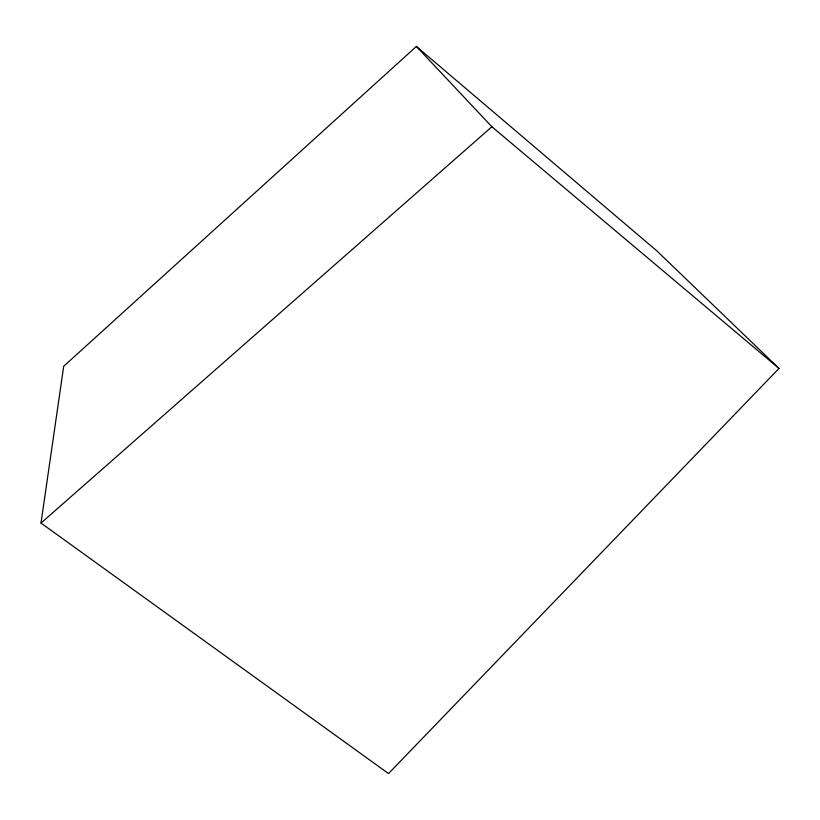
<?xml version="1.0" encoding="UTF-8"?>
<svg xmlns="http://www.w3.org/2000/svg" width="820" height="820" viewBox="0 0 820 820"><rect width="100%" height="100%" fill="white"/><g stroke="black" fill="none" stroke-linecap="round" stroke-linejoin="round"><path stroke-width="1.23" d="M41 523.058L63.704 366.263L416.375 46.422L657.179 251.186L779 368.426L388.526 773.578L41 523.058L491.867 126.741L779 368.426M416.375 46.422L491.867 126.741"/></g></svg>
